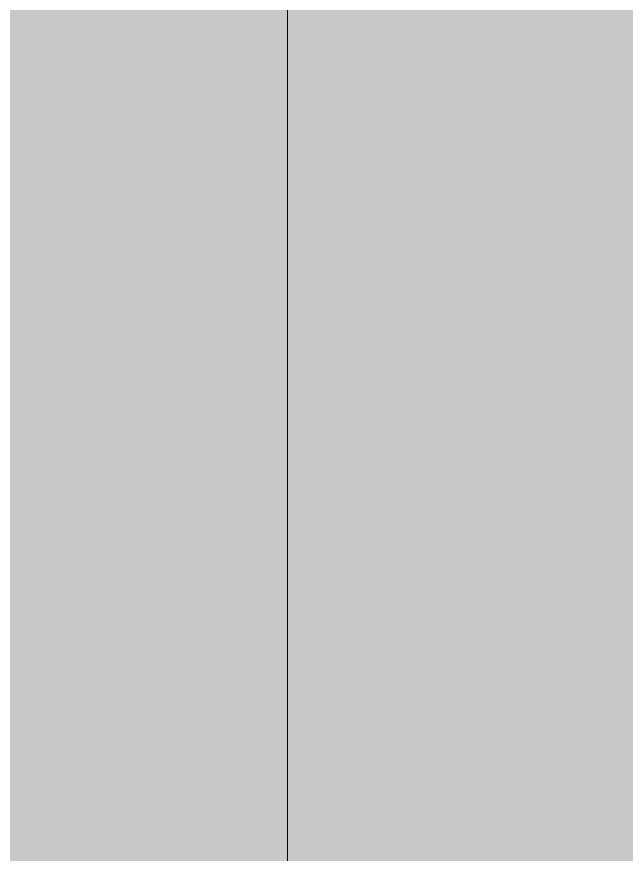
# Model space of a CAD drawing. Header units: inches. Extents: x -4110 to -1807, y 9775 to 11251.
# Drawn here: x -3852.656 to -3852.246, y 10204.621 to 10205.184 of the extents above; entities that cross this region are included whole.
import ezdxf

# ---------------------------------------------------------------- set-up
doc = ezdxf.new("R2010")
doc.units = ezdxf.units.IN
doc.header["$MEASUREMENT"] = 0
for name, color, linetype, lineweight in [('0-1', 7, 'Continuous', 5), ('A-WALL-4', 10, 'Continuous', 18), ('A-WALL-PATT-2', 253, 'Continuous', 9)]:
    doc.layers.add(name, color=color, linetype=linetype, lineweight=lineweight)

# ---------------------------------------------------------------- blocks, each defined once
blk = doc.blocks.new('CTR - 1st Phase - Shell_rvt-1-ENLARGED RCP - 3RD FLOOR PLAN - WEST')
at = {"layer": 'A-WALL-PATT-2'}
h = blk.add_hatch(dxfattribs=at)
h.set_pattern_fill('FP_2', color=256, style=0, pattern_type=2)
h.set_pattern_definition([(161.57, (0.32, 0.32), (-2.560496185, -0.000537386), [0, -18.214, 2.022, 0]), (18.43, (-0.32, 0.32), (-2.560496185, 0.000537386), [0, -18.214, 2.022, 0]), (108.43, (0.32, 0.32), (1.27922091, -6.400876726), [6.07, -14.166]), (71.57, (-0.32, 0.32), (1.27922091, 6.400876726), [6.07, -14.166])])
h.paths.add_polyline_path([(-3857.97374, 9982.9394), (-3852.47374, 9982.9394), (-3852.47374, 10015.23783), (-3857.97374, 10015.23783), (-3857.97374, 10003.60643)], flags=0)
h.paths.add_polyline_path([(-3857.97374, 10050.73783), (-3852.47374, 10050.73783), (-3852.47374, 10051.24096), (-3857.97374, 10051.24096)], flags=0)
h.paths.add_polyline_path([(-3857.22374, 10086.74096), (-3852.47374, 10086.74096), (-3852.47374, 10132.9019), (-3857.97374, 10132.9019), (-3857.97374, 10086.74096)], flags=0)
h.paths.add_polyline_path([(-3852.47374, 10204.4019), (-3852.47374, 10284.1019), (-3857.97374, 10284.1019), (-3857.97374, 10204.4019), (-3855.81749, 10204.4019)], flags=0)
h.paths.add_polyline_path([(-3857.97374, 10319.6019), (-3852.47374, 10319.6019), (-3852.47374, 10360.7144), (-3857.97374, 10360.7144), (-3857.97374, 10332.12824)], flags=0)
h.paths.add_polyline_path([(-3857.97374, 10388.5894), (-3852.47374, 10388.5894), (-3852.47374, 10437.63783), (-3857.97374, 10437.63783), (-3857.97374, 10393.72607)], flags=0)
h.paths.add_polyline_path([(-3852.47374, 10473.13783), (-3852.47374, 10473.64096), (-3857.97374, 10473.64096), (-3857.97374, 10473.13783), (-3857.19249, 10473.13783)], flags=0)
h.paths.add_polyline_path([(-3857.97374, 10509.14096), (-3852.47374, 10509.14096), (-3852.47374, 10591.3019), (-3857.97374, 10591.3019), (-3857.97374, 10547.6894)], flags=0)
h.paths.add_polyline_path([(-3857.22374, 10626.8019), (-3852.47374, 10626.8019), (-3852.47374, 10632.1019), (-3857.97374, 10632.1019), (-3857.97374, 10626.8019)], flags=0)
h.paths.add_polyline_path([(-3857.97374, 10703.6019), (-3852.47374, 10703.6019), (-3852.47374, 10712.2519), (-3857.97374, 10712.2519)], flags=0)
h.paths.add_polyline_path([(-3852.47374, 10740.1269), (-3852.47374, 10783.3019), (-3857.97374, 10783.3019), (-3857.97374, 10740.1269)], flags=0)
h.paths.add_polyline_path([(-3857.22374, 10818.8019), (-3852.47374, 10818.8019), (-3852.47374, 10860.1019), (-3857.97374, 10860.1019), (-3857.97374, 10818.8019)], flags=0)
h.paths.add_polyline_path([(-3852.47374, 10895.6019), (-3852.47374, 10936.2519), (-3857.97374, 10936.2519), (-3857.97374, 10895.6019), (-3857.19249, 10895.6019)], flags=0)
h.paths.add_polyline_path([(-3852.47374, 10964.1269), (-3852.47374, 11011.1769), (-3857.97374, 11011.1769), (-3857.97374, 10964.1269)], flags=0)
h.paths.add_polyline_path([(-3855.81749, 11082.6769), (-3852.47374, 11082.6769), (-3852.47374, 11153.43275), (-3857.97374, 11153.43275), (-3857.97374, 11082.6769), (-3855.84874, 11082.6769)], flags=0)
h = blk.add_hatch(dxfattribs=at)
h.set_pattern_fill('FP_1', color=256, style=0, pattern_type=2)
h.set_pattern_definition([(0, (0, 0), (20.48, 5.12), [0.845, -14.515, 0.845, -14.515, -81.92]), (0, (0, 0), (20.48, 5.12), [-30.72, 0.845, -29.875, 0.845, -14.515, -35.84]), (0, (0, 0), (20.48, 5.12), [-76.8, 0.845, -9.395, 0.845, -24.755]), (120, (7.68, 2.56), (-14.67405, 15.1762003), [0.845, -14.515, 0.845, -14.515, -81.92]), (120, (7.68, 2.56), (-14.67405, 15.1762003), [-30.72, 0.845, -29.875, 0.845, -14.515, -35.84]), (120, (7.68, 2.56), (-14.67405, 15.1762003), [-76.8, 0.845, -9.395, 0.845, -24.755]), (240, (10.24, 12.8), (-5.80595, -20.2962003), [0.845, -14.515, 0.845, -14.515, -81.92]), (240, (10.24, 12.8), (-5.80595, -20.2962003), [-30.72, 0.845, -29.875, 0.845, -14.515, -35.84]), (240, (10.24, 12.8), (-5.80595, -20.2962003), [-76.8, 0.845, -9.395, 0.845, -24.755])])
h.paths.add_polyline_path([(-3851.85809, 9988.4394), (-3851.84874, 9988.4394), (-3851.84874, 10015.23783), (-3852.47374, 10015.23783), (-3852.47374, 9988.4394)], flags=0)
h.paths.add_polyline_path([(-3852.47374, 10050.73783), (-3851.84874, 10050.73783), (-3851.84874, 10051.24096), (-3852.47374, 10051.24096)], flags=0)
h.paths.add_polyline_path([(-3852.47374, 10086.74096), (-3851.84874, 10086.74096), (-3851.84874, 10132.9019), (-3852.47374, 10132.9019), (-3852.47374, 10117.69971)], flags=0)
h.paths.add_polyline_path([(-3852.47374, 10204.4019), (-3851.84874, 10204.4019), (-3851.84874, 10205.2144), (-3852.47374, 10205.2144)], flags=0)
h.paths.add_polyline_path([(-3852.47374, 10209.9644), (-3851.84874, 10209.9644), (-3851.84874, 10284.1019), (-3852.47374, 10284.1019), (-3852.47374, 10249.99778)], flags=0)
h.paths.add_polyline_path([(-3852.47374, 10319.6019), (-3851.84874, 10319.6019), (-3851.84874, 10344.1519), (-3852.47374, 10344.1519), (-3852.47374, 10332.12824)], flags=0)
h.paths.add_polyline_path([(-3851.84874, 10345.90179), (-3851.84874, 10345.9019), (-3852.24855, 10345.9019)], flags=0)
h.paths.add_polyline_path([(-3852.33882, 10351.8394), (-3851.84874, 10351.8394), (-3851.84874, 10351.9019), (-3852.47374, 10351.9019), (-3852.47374, 10351.8394)], flags=0)
h.paths.add_polyline_path([(-3852.47374, 10353.0269), (-3851.84874, 10353.0269), (-3851.84874, 10360.7144), (-3852.47374, 10360.7144), (-3852.47374, 10355.86699)], flags=0)
h.paths.add_polyline_path([(-3852.47374, 10388.5894), (-3851.84874, 10388.5894), (-3851.84874, 10390.9644), (-3852.47374, 10390.9644)], flags=0)
h.paths.add_polyline_path([(-3852.35109, 10398.2144), (-3851.84874, 10398.2144), (-3851.84874, 10437.63783), (-3852.47374, 10437.63783), (-3852.47374, 10398.2144)], flags=0)
h.paths.add_polyline_path([(-3851.84874, 10473.13783), (-3851.84874, 10473.64096), (-3852.47374, 10473.64096), (-3852.47374, 10473.13783)], flags=0)
h.paths.add_polyline_path([(-3852.47374, 10509.14096), (-3851.84874, 10509.14096), (-3851.84874, 10545.9394), (-3852.47374, 10545.9394), (-3852.47374, 10521.7519)], flags=0)
h.paths.add_polyline_path([(-3852.19332, 10554.4394), (-3851.84874, 10554.4394), (-3851.84874, 10591.3019), (-3852.47374, 10591.3019), (-3852.47374, 10554.4394)], flags=0)
h.paths.add_polyline_path([(-3851.84874, 10626.8019), (-3851.84874, 10632.1019), (-3852.47374, 10632.1019), (-3852.47374, 10626.8019)], flags=0)
h.paths.add_polyline_path([(-3851.84874, 10703.6019), (-3851.84874, 10703.8144), (-3852.47374, 10703.8144), (-3852.47374, 10703.6019)], flags=0)
h.paths.add_polyline_path([(-3851.84874, 10708.5644), (-3851.84874, 10712.2519), (-3852.47374, 10712.2519), (-3852.47374, 10708.5644), (-3852.11517, 10708.5644)], flags=0)
h.paths.add_polyline_path([(-3851.84874, 10740.1269), (-3851.84874, 10746.5019), (-3852.47374, 10746.5019), (-3852.47374, 10740.1269)], flags=0)
h.paths.add_polyline_path([(-3852.47374, 10753.7519), (-3851.84874, 10753.7519), (-3851.84874, 10783.3019), (-3852.47374, 10783.3019), (-3852.47374, 10763.31311)], flags=0)
h.paths.add_polyline_path([(-3851.84874, 10818.8019), (-3851.84874, 10833.7519), (-3852.47374, 10833.7519), (-3852.47374, 10818.8019)], flags=0)
h.paths.add_polyline_path([(-3852.47374, 10842.6269), (-3851.84874, 10842.6269), (-3851.84874, 10860.1019), (-3852.47374, 10860.1019)], flags=0)
h.paths.add_polyline_path([(-3851.84874, 10895.6019), (-3851.84874, 10922.6269), (-3852.47374, 10922.6269), (-3852.47374, 10895.6019)], flags=0)
h.paths.add_polyline_path([(-3851.84874, 10929.8769), (-3851.84874, 10936.2519), (-3852.47374, 10936.2519), (-3852.47374, 10929.8769), (-3851.94675, 10929.8769)], flags=0)
h.paths.add_polyline_path([(-3852.47374, 10964.1269), (-3851.84874, 10964.1269), (-3851.84874, 10967.8144), (-3852.47374, 10967.8144)], flags=0)
h.paths.add_polyline_path([(-3851.96082, 10972.5644), (-3851.84874, 10972.5644), (-3851.84874, 11011.1769), (-3852.47374, 11011.1769), (-3852.47374, 10972.5644)], flags=0)
h.paths.add_polyline_path([(-3851.84874, 11082.6769), (-3851.84874, 11121.7519), (-3852.47374, 11121.7519), (-3852.47374, 11082.6769)], flags=0)
h.paths.add_polyline_path([(-3851.84874, 11130.6269), (-3851.84874, 11153.43275), (-3852.47374, 11153.43275), (-3852.47374, 11130.6269), (-3852.21376, 11130.6269)], flags=0)
at = {"layer": 'A-WALL-4'}
blk.add_line((-3852.47374, 10204.4019), (-3852.47374, 10284.1019), dxfattribs=at)

msp = doc.modelspace()

# ---------------------------------------------------------------- block references
at = {"layer": '0-1'}
msp.add_blockref('CTR - 1st Phase - Shell_rvt-1-ENLARGED RCP - 3RD FLOOR PLAN - WEST', (0, 0), dxfattribs=at)

doc.saveas('drawing.dxf')
